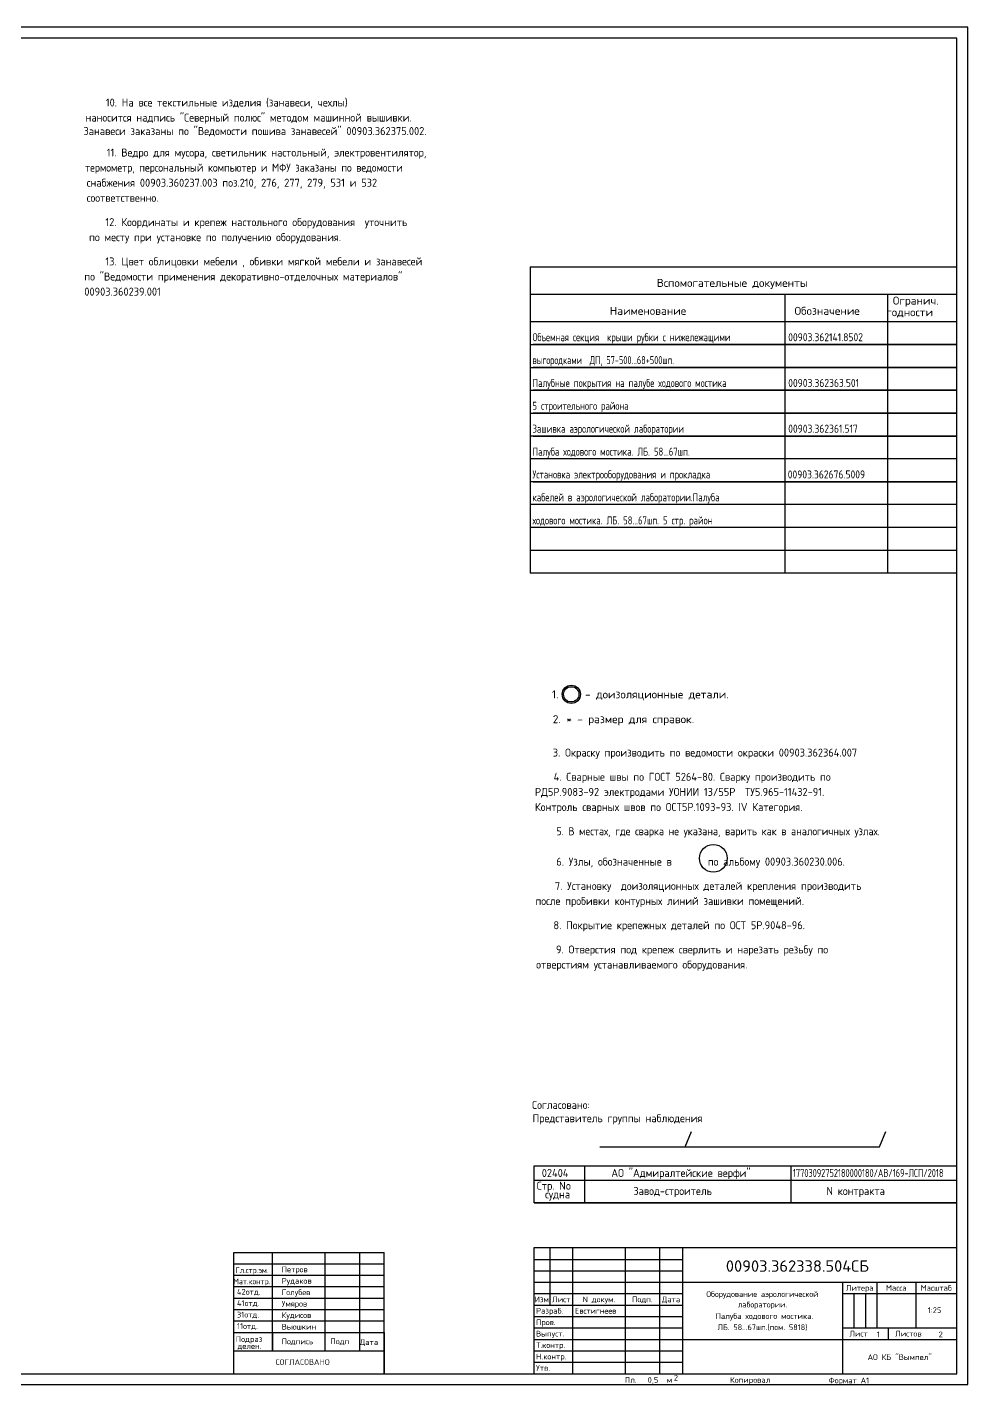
# Model space of a CAD drawing. Header units: millimetres. Extents: x -35117 to 70520, y -28859 to 27816.
# Drawn here: x -1507 to 8776, y 12974 to 27816 of the extents above; entities that cross this region are included whole.
import ezdxf
from ezdxf.enums import TextEntityAlignment as Align

# ---------------------------------------------------------------- set-up
doc = ezdxf.new("R2010")
doc.units = ezdxf.units.MM
doc.layers.add('FORM', color=7, linetype='Continuous')
doc.styles.add('Standard1', font='simplex.shx', dxfattribs={"height": 2.5})

msp = doc.modelspace()

# ---------------------------------------------------------------- linework, layer by layer
at = {"color": 2}
for p, q in [((5685.459, 15575.652), (5756.608, 15744.529)), ((7809.268, 15575.652), (7880.418, 15744.529)), ((4753.329, 15575.652), (7809.268, 15575.652))]:
    msp.add_line(p, q, dxfattribs=at)
for centre, radius in [((4441.033, 20522.59), 100), ((4441.033, 20522.59), 83.556), ((5993.938, 18729.902), 151.535)]:
    msp.add_circle(centre, radius, dxfattribs=at)
at = {"layer": 'FORM', "color": 6}
for p, q in [((3992.469, 25195.867), (8650.887, 25195.867)), ((3992.469, 25195.867), (3992.469, 21845.867)), ((3992.469, 24895.867), (8650.887, 24895.867)), ((6777.226, 21845.867), (6777.226, 24895.867)), ((7901.405, 21845.867), (7901.405, 24895.313)), ((8650.887, 24595.867), (3992.469, 24595.867)), ((8650.887, 21845.867), (3992.469, 21845.867)), ((4034.114, 15368.15), (8659.114, 15368.15)), ((4034.114, 14962.757), (4034.114, 15368.15)), ((4589.434, 14962.757), (4589.434, 15368.15)), ((6844.385, 14962.757), (6844.385, 15368.15)), ((4034.114, 15212.757), (8659.114, 15212.757)), ((4034.114, 14962.757), (8659.114, 14962.757)), ((8659.114, 14962.757), (4034.114, 14962.757)), ((750.167, 13095.867), (750.167, 14422.182)), ((750.167, 14422.182), (2395.496, 14422.182)), ((1175.167, 13345.867), (1175.167, 14422.182)), ((1750.167, 13345.867), (1750.167, 14422.182)), ((2128.275, 13345.867), (2128.275, 14422.182)), ((2395.495, 13095.867), (2395.496, 14422.182)), ((4205.887, 14470.867), (4205.887, 13845.867)), ((4455.887, 14470.867), (4455.887, 13095.867)), ((5030.887, 14470.867), (5030.887, 13095.867)), ((5405.887, 14470.867), (5405.887, 13095.867)), ((5655.887, 14470.867), (5655.887, 13095.867)), ((750.167, 14297.182), (2395.495, 14297.182)), ((750.167, 14172.182), (2395.495, 14172.182)), ((750.167, 14047.182), (2395.495, 14047.182)), ((4030.887, 13970.867), (5655.887, 13970.867)), ((5655.887, 14095.867), (8655.887, 14095.867)), ((7405.887, 14095.867), (7405.887, 13095.867)), ((7405.887, 13970.867), (8655.887, 13970.867)), ((7780.887, 14095.867), (7780.887, 13595.867)), ((8205.887, 14095.867), (8205.887, 13595.867)), ((750.167, 13922.182), (2394.031, 13922.182)), ((4030.887, 13845.867), (5655.887, 13845.867)), ((750.167, 13797.182), (2395.495, 13797.182)), ((750.167, 13672.182), (2395.495, 13672.182)), ((750.167, 13545.867), (2395.495, 13545.867)), ((750.167, 13095.867), (750.167, 13545.867)), ((7405.887, 13595.867), (8655.887, 13595.867)), ((7905.887, 13595.867), (7905.887, 13470.867)), ((5655.887, 13470.867), (8655.887, 13470.867)), ((750.167, 13345.867), (2395.495, 13345.867))]:
    msp.add_line(p, q, dxfattribs=at)
at = {"layer": 'FORM'}
for p, q in [((3992.469, 24345.867), (8650.887, 24345.867)), ((3992.469, 24345.867), (8650.887, 24345.867)), ((8650.887, 24345.867), (4025.887, 24345.867)), ((8650.887, 24345.867), (4025.887, 24345.867)), ((3992.469, 24095.867), (8650.887, 24095.867)), ((8650.887, 24095.867), (4025.887, 24095.867)), ((3992.469, 23845.867), (8650.887, 23845.867)), ((8650.887, 23845.867), (4025.887, 23845.867)), ((3992.469, 23595.867), (8650.887, 23595.867)), ((8650.887, 23595.867), (4025.887, 23595.867)), ((8650.887, 23345.867), (3992.469, 23345.867)), ((4025.887, 23345.867), (8650.887, 23345.867)), ((8650.887, 23095.867), (3992.469, 23095.867)), ((8650.887, 22845.867), (3992.469, 22845.867)), ((4025.887, 22845.867), (8650.887, 22845.867)), ((8650.887, 22595.867), (3992.469, 22595.867)), ((8650.887, 22345.867), (3992.469, 22345.867)), ((8650.887, 22095.867), (3992.469, 22095.867)), ((8650.887, 21845.867), (3992.469, 21845.867)), ((4030.887, 14345.867), (5655.887, 14345.867)), ((4030.887, 14220.867), (5655.887, 14220.867)), ((4030.887, 14095.867), (5655.887, 14095.867)), ((4030.887, 13720.867), (5655.887, 13720.867)), ((1175.167, 13545.867), (1175.167, 13345.867)), ((1750.167, 13345.867), (1750.167, 13545.867)), ((2128.275, 13345.867), (2128.275, 13545.867)), ((2395.495, 13545.867), (2395.495, 13095.867)), ((4030.887, 13595.867), (5655.887, 13595.867)), ((4030.887, 13470.867), (5655.887, 13470.867)), ((4030.887, 13345.867), (5655.887, 13345.867)), ((4030.887, 13220.867), (5655.887, 13220.867))]:
    msp.add_line(p, q, dxfattribs=at)
at = {"layer": 'FORM', "color": 2}
for p, q in [((7530.887, 13970.867), (7530.887, 13595.867)), ((7655.887, 13970.867), (7655.887, 13595.867))]:
    msp.add_line(p, q, dxfattribs=at)
at = {"layer": 'FORM'}
msp.add_lwpolyline([(-12239.113, 12975.867), (8775.887, 12975.867), (8775.887, 27815.867), (-12239.113, 27815.867)], close=True, dxfattribs=at)
at = {"layer": 'FORM', "color": 6}
for points in [[(-11744.113, 13095.867), (8655.887, 13095.867), (8655.887, 27695.867), (-11744.113, 27695.867)], [(4030.887, 13095.867), (8655.887, 13095.867), (8655.887, 14470.867), (4030.887, 14470.867)]]:
    msp.add_lwpolyline(points, close=True, dxfattribs=at)

# ---------------------------------------------------------------- texts
at = {"color": 2, "style": 'Standard1'}
for s, width, p in [('10. На все текстильные изделия (занавеси, чехлы) ', 0.9, (-647.167, 26948.301)), ('наносится надпись "Северный полюс" методом машинной вышивки. ', 0.9, (-869.445, 26783.301)), (' Занавеси заказаны по "Ведомости пошива занавесей" 00903.362375.002.', 0.9, (-944.251, 26636.119)), ('11. Ведро для мусора, светильник настольный, электровентилятор,', 0.9, (-637.241, 26401.406)), ('термометр, персональный компьютер и МФУ заказаны по ведомости ', 0.87, (-874.502, 26236.406)), ('снабжения 00903.360237.003 поз.210, 276, 277, 279, 531 и 532 ', 0.9, (-856.107, 26071.406)), ('соответственно.', 0.9, (-856.107, 25906.406)), ('12. Координаты и крепеж настольного оборудования  уточнить  ', 0.9, (-651.744, 25640.801)), (' по месту при установке по получению оборудования.', 0.9, (-882.531, 25475.801)), ('13. Цвет облицовки мебели , обивки мягкой мебели и занавесей', 0.9, (-651.744, 25210.801)), ('по "Ведомости применения декоративно-отделочных материалов"', 0.9, (-882.531, 25045.801)), ('00903.360239.001', 0.9, (-882.531, 24880.801)), ('Объемная секция  крыши рубки с нижележащими', 0.75, (4017.111, 24382.516)), ('00903.362141.8502', 0.83, (6812.233, 24382.516)), ('выгородками  ДП, 57-500...68+500шп.', 0.72, (4017.111, 24132.516)), ('Палубные покрытия на палубе ходового мостика', 0.75, (4017.111, 23882.516)), ('00903.362363.501', 0.83, (6812.233, 23882.516)), ('5 строительного района', 0.75, (4017.111, 23632.516)), ('Зашивка аэрологической лаборатории', 0.75, (4017.111, 23382.516)), ('00903.362361.517', 0.83, (6812.233, 23382.516)), ('Палуба ходового мостика. ЛБ. 58...67шп.', 0.75, (4017.111, 23131.766)), ('Установка электрооборудования и прокладка ', 0.75, (4017.111, 22882.516)), ('00903.362676.5009', 0.83, (6806.949, 22882.516)), ('кабелей в аэрологической лаборатории.Палуба ', 0.75, (4017.111, 22632.516)), ('ходового мостика. ЛБ. 58...67шп. 5 стр. район', 0.75, (4017.111, 22380.237)), ('3. Окраску производить по ведомости окраски 00903.362364.007', 0.9, (4238.489, 19841.838)), ('4. Сварные швы по ГОСТ 5264-80. Сварку производить по ', 0.9, (4247.669, 19576.838)), ('РД5Р.9083-92 электродами УОHИИ 13/55Р  ТУ5.965-11432-91. ', 0.9, (4043.641, 19411.838)), ('Контроль сварных швов по ОСТ5Р.1093-93. IV Категория.', 0.9, (4043.641, 19246.838)), ('5. В местах, где сварка не указана, варить как в аналогичных узлах.', 0.87, (4277.842, 18981.838)), ('6. Узлы, обозначенные в      , по альбому 00903.360230.006.', 0.9, (4277.312, 18649.543)), ('7. Установку  доизоляционных деталей крепления производить  ', 0.9, (4262.063, 18384.543)), ('после пробивки контурных линий зашивки помещений.', 0.9, (4048.984, 18219.543)), ('8. Покрытие крепежных деталей по ОСТ 5Р.9048-96.', 0.9, (4245.764, 17954.543)), ('9. Отверстия под крепеж сверлить и нарезать резьбу по ', 0.9, (4273.652, 17689.543)), ('отверстиям устанавливаемого оборудования.', 0.9, (4056.865, 17524.543)), ('Согласовано:', 0.9, (4012.682, 15990.286)), ('Представитель группы наблюдения', 0.9, (4017.447, 15844.452)), ('02404', 0.9, (4118.414, 15246.37)), ('АО "Адмиралтейские верфи"', 0.9, (4878.439, 15246.37)), ('17703092752180000180/АВ/169-ЛСП/2018', 0.6, (6863.807, 15246.37)), ('Стр. No', 0.9, (4063.214, 15107.119)), ('судна', 0.9, (4154.258, 15012.487)), ('Завод-строитель', 0.9, (5119.211, 15049.517)), ('N контракта', 0.9, (7230.672, 15049.517))]:
    msp.add_text(s, height=87.5, dxfattribs=dict(at, width=width)).set_placement(p)
for s, p in [('Вспомогательные документы', (5375.98, 24976.391)), (' Огранич.', (7898.033, 24782.734)), ('Наименование', (4861.753, 24670.676)), ('Обозначение', (6881.782, 24670.676)), (' годности', (7826.732, 24655.704)), ('1.     - доизоляционные детали.', (4228.414, 20478.337)), ('2. * - размер для справок.', (4238.103, 20206.838))]:
    msp.add_text(s, height=87.5, dxfattribs=at).set_placement(p)
at = {"layer": 'FORM', "color": 2, "style": 'Standard1'}
for s, width, p in [('Гл.стр.эм.', 0.8, (769.791, 14195.697)), ('Мат.контр.', 0.8, (746.028, 14073.499)), ('Евстигнеев', 0.9, (4480.887, 13752.117))]:
    msp.add_text(s, height=62.5, dxfattribs=dict(at, width=width)).set_placement(p)
for s, height, p in [('Петров', 62.5, (1275.06, 14204.43)), ('00903.362338.504СБ', 125, (6130.567, 14209.913)), ('Рудаков', 62.5, (1275.06, 14079.43)), ('42отд.', 62.5, (786.203, 13959.682)), ('Голубев', 62.5, (1275.06, 13954.43)), ('41отд.', 62.5, (786.203, 13834.682)), ('Умяров', 62.5, (1275.06, 13829.43)), ('Разраб.', 62.5, (4055.887, 13752.117)), ('1:25', 62.5, (8337.63, 13758.944)), ('31отд.', 62.5, (786.202, 13709.682)), ('Кудисов', 62.5, (1275.06, 13704.43)), ('Пров.', 62.5, (4055.887, 13627.117)), ('11отд.', 62.5, (786.202, 13584.682)), ('Вьюшкин', 62.5, (1275.06, 13578.114)), ('Выпуст.', 62.5, (4055.887, 13502.117)), ('Лист ', 62.5, (7480.887, 13502.117)), ('1', 62.5, (7781.801, 13494.59)), ('Листов', 62.5, (7980.887, 13502.117)), ('2', 62.5, (8456.486, 13494.59)), ('Подpаз', 62.5, (773.345, 13442.513)), ('делен.', 62.5, (792.307, 13366.616)), ('Подпись', 62.5, (1273.499, 13417.636)), ('Подп', 62.5, (1807.209, 13418.087)), ('Дата', 62.5, (2129.034, 13409.777)), ('Т.контр.', 62.5, (4055.887, 13377.117)), ('СОГЛАСОВАНО', 62.5, (1209.026, 13191.559)), ('Н.контр.', 62.5, (4055.887, 13252.117)), ('Утв.', 62.5, (4055.887, 13127.117)), ('2', 62.5, (5562.02, 13020.867)), ('Пл.', 62.5, (5025.887, 12995.867)), ('0,5', 62.5, (5275.887, 12995.867)), ('м', 62.5, (5484.232, 12995.867)), ('Копиpовал', 62.5, (6175.887, 12995.867)), ('Формат А1', 62.5, (7254.684, 12990.867))]:
    msp.add_text(s, height=height, dxfattribs=at).set_placement(p)
for s, width, p in [('Оборудование аэрологической', 0.9, (6530.887, 13934.823)), ('лаборатории.', 0.9, (6530.887, 13820.103)), (' Палуба ходового мостика.', 0.88, (6530.887, 13694.268)), ('ЛБ. 58...67шп.(пом. 5818)', 0.9, (6530.887, 13572.405))]:
    msp.add_text(s, height=62.5, dxfattribs=dict(at, width=width)).set_placement(p, align=Align.CENTER)
for s, p in [('Литера', (7593.387, 14002.117)), ('Масса', (7993.387, 14002.117)), ('Масштаб', (8430.887, 14002.117)), ('Изм', (4118.387, 13877.117)), ('Лист', (4330.887, 13877.117)), ('N докум.', (4743.387, 13877.117)), ('Подп.', (5218.387, 13877.117)), ('Дата', (5530.887, 13877.117)), ('АО КБ "Вымпел"', (8030.887, 13245.867))]:
    msp.add_text(s, height=62.5, dxfattribs=at).set_placement(p, align=Align.CENTER)

doc.saveas('drawing.dxf')
